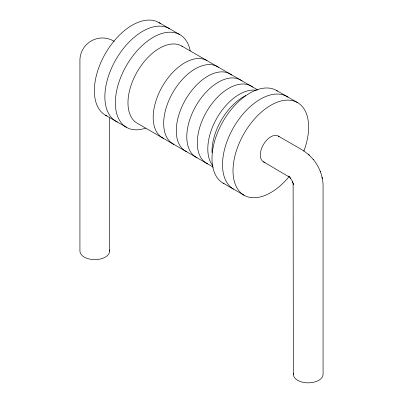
<?xml version="1.0" encoding="UTF-8"?>
<svg xmlns="http://www.w3.org/2000/svg" width="403" height="403" viewBox="0 0 403 403"><rect width="100%" height="100%" fill="white"/><g stroke="black" fill="none" stroke-linecap="round" stroke-linejoin="round"><path stroke-width="0.6" d="M114.326 41.423C98.982 31.918 79.371 43.237 79.93 61.281L79.93 251.049A14.856 8.574 0 0 0 95.753 259.608A14.856 8.574 0 0 0 109.51 249.931M158.913 22.568L179.919 34.698M276.554 90.489L297.56 102.614M181.768 46.053L257.92 90.02M278.251 136.063L303.524 150.657L309.343 155.251M263.396 161.789L289.51 177.139M213.353 167.205L137.206 123.237A44.562 25.727 -60 0 1 137.735 70.873A44.562 25.727 -60 0 1 182.796 46.703M105.44 115.187L126.446 127.318M223.081 183.108L244.087 195.238M313.086 159.21C318.99 166.283 322.571 175.3 323.07 184.509L323.07 374.276A14.856 8.574 0 0 1 307.247 382.83A14.856 8.574 0 0 1 293.49 373.153M308.24 154.092L313.66 159.805M288.407 175.985L290.739 178.443L290.17 177.844L291.681 180.06L292.845 182.478L292.613 181.682L293.575 184.937L293.122 183.405L293.364 374.276M322.002 177.174L322.45 178.705M320.214 171.154L320.44 171.95M109.636 117.741L109.636 251.049M212.799 165.704A44.562 25.727 -60 0 1 217.031 117.867A44.562 25.727 -60 0 1 256.343 90.287M197.102 157.764A44.562 25.727 -60 0 1 196.291 105.284A44.562 25.727 -60 0 1 242.112 81.023M207.605 163.825A44.562 25.727 -60 0 1 206.794 111.344A44.562 25.727 -60 0 1 252.616 87.088M186.599 151.699A44.562 25.727 -60 0 1 185.788 99.219A44.562 25.727 -60 0 1 231.609 74.958M173.995 144.42A44.562 25.727 -60 0 1 172.917 92.398A44.562 25.727 -60 0 1 218.507 67.321M212.023 152.601A44.562 25.727 -60 0 1 245.704 95.597M224.088 183.652A53.473 30.875 -60 0 1 223.081 121.358A53.473 30.875 -60 0 1 277.531 91.093M233.584 189.173A53.473 30.875 -60 0 1 234.083 126.567A53.473 30.875 -60 0 1 288.034 97.153M289.344 176.302A53.473 30.875 -60 0 1 233.559 177.854A53.473 30.875 -60 0 1 277.244 102.191A53.473 30.875 -60 0 1 303.791 151.276M145.654 128.144A53.473 30.875 -60 0 1 115.454 99.873A53.473 30.875 -60 0 1 150.657 38.9A53.473 30.875 -60 0 1 190.241 50.919M163.492 138.355A44.562 25.727 -60 0 1 161.89 87.249A44.562 25.727 -60 0 1 206.976 60.606M117.475 122.044A53.473 30.875 -60 0 1 115.208 60.803A53.473 30.875 -60 0 1 169.416 28.633M106.971 115.978A53.473 30.875 -60 0 1 105.44 53.443A53.473 30.875 -60 0 1 160.364 23.5M264.993 162.379A14.856 8.574 -60 0 1 263.154 145.065A14.856 8.574 -60 0 1 279.158 136.733"/></g></svg>
